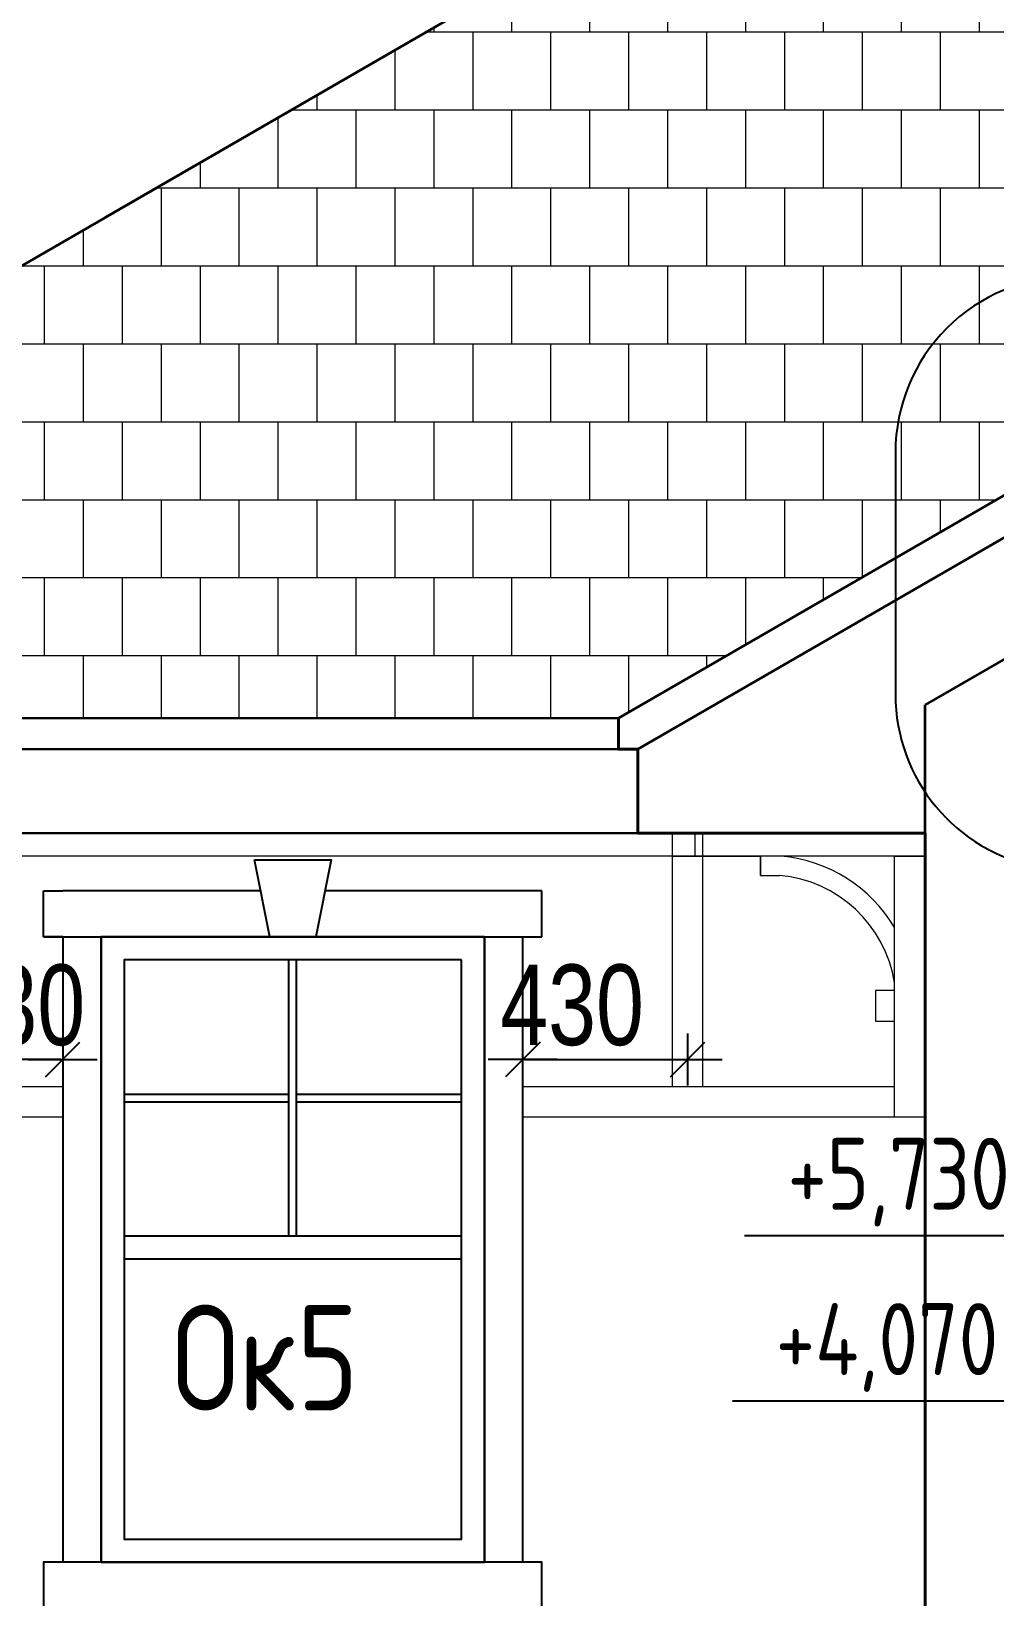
# Model space of a CAD drawing. Extents: x -12289450 to -10763036, y -7834513 to -6150123.
# Drawn here: x -11106608 to -11104095, y -7703711 to -7699631 of the extents above; entities that cross this region are included whole.
import ezdxf

# ---------------------------------------------------------------- set-up
doc = ezdxf.new("R2010")
doc.units = 0
doc.header["$LTSCALE"] = 25
doc.header["$PDMODE"] = 35
doc.layers.get('DefPoints').update_dxf_attribs({"color": 10, "lineweight": 30})
for name, color, linetype in [('005-РАЗМЕРЫ', 252, 'Continuous'), ('008-ШТРИХОВКА', 252, 'Continuous'), ('Annotation - Text', 7, 'Continuous'), ('Крыши', 7, 'Continuous'), ('Примечания', 7, 'Continuous')]:
    doc.layers.add(name, color=color, linetype=linetype)
for name, color, linetype, lineweight in [('RAZMER', 7, 'Continuous', 9), ('Двери демонтаж', 15, 'Continuous', 9), ('Перегор', 4, 'Continuous', 20), ('СТЕНЫ', 5, 'Continuous', 40)]:
    doc.layers.add(name, color=color, linetype=linetype, lineweight=lineweight)
doc.styles.add('GOST 2.304', font='cs_gost2304.shx')
doc.styles.add('TXT0', font='txt', dxfattribs={"width": 0.8})
doc.dimstyles.new('Копия(5) РАЗМЕРЫ', dxfattribs={"dimscale": 30, "dimtxt": 7, "dimasz": 0.15, "dimexe": 0, "dimexo": 0, "dimgap": 1.2, "dimtad": 1, "dimdec": 0, "dimzin": 0, "dimdsep": 46, "dimtxsty": 'TXT0', "dimblk1": 'A8MITTA', "dimblk2": 'A8MITTA', "dimsah": 1, "dimcen": 2, "dimse1": 1, "dimse2": 1, "dimadec": 0, "dimazin": 0, "dimtp": 6, "dimtm": 6, "dimtfac": 1, "dimtdec": 0, "dimtofl": 0, "dimtmove": 0, "dimatfit": 3, "dimldrblk": 'A8MITTA', "dimfxl": 0, "dimtolj": 1, "dimtzin": 0, "dimarcsym": 0})

# ---------------------------------------------------------------- blocks, each defined once
blk = doc.blocks.new('A8MITTA', base_point=(3180, 3140))
for p, q in [((3170, 3130), (3190, 3150)), ((3180, 3155), (3180, 3125)), ((3160, 3140), (3200, 3140))]:
    blk.add_line(p, q)
blk = doc.blocks.new('*D1194')
at = {"layer": '005-РАЗМЕРЫ', "color": 0, "lineweight": -2, "ltscale": 4, "transparency": 16777216}
blk.add_line((-11106530.5, -7702310.6), (-11106951.5, -7702310.6), dxfattribs=at)
at = {"layer": 'DefPoints', "color": 0, "ltscale": 4, "transparency": 16777216}
for p in [(-11106956, -7702310.6), (-11106956, -7702380.7), (-11106526, -7702380.7)]:
    blk.add_point(p, dxfattribs=at)
at = {"layer": '005-РАЗМЕРЫ', "color": 0, "lineweight": -2, "ltscale": 4, "transparency": 16777216, "xscale": 4.5, "yscale": 4.5, "zscale": 4.5, "rotation": 180}
blk.add_blockref('A8MITTA', (-11106956, -7702310.6), dxfattribs=at)
at = {"layer": '005-РАЗМЕРЫ', "color": 0, "lineweight": -2, "ltscale": 4, "transparency": 16777216, "xscale": 4.5, "yscale": 4.5, "zscale": 4.5}
blk.add_blockref('A8MITTA', (-11106526, -7702310.6), dxfattribs=at)
at = {"layer": '005-РАЗМЕРЫ', "color": 0, "lineweight": 25, "ltscale": 4, "transparency": 16777216, "insert": (-11106654.7, -7702169.6), "char_height": 210, "attachment_point": 5, "style": 'TXT0'}
blk.add_mtext('\\A1;430', dxfattribs=at)
blk = doc.blocks.new('*D1196')
at = {"layer": '005-РАЗМЕРЫ', "color": 0, "lineweight": -2, "ltscale": 4, "transparency": 16777216}
blk.add_line((-11105321.5, -7702310.6), (-11104900.5, -7702310.6), dxfattribs=at)
at = {"layer": 'DefPoints', "color": 0, "ltscale": 4, "transparency": 16777216}
for p in [(-11104896, -7702310.6), (-11105326, -7702380.7), (-11104896, -7702380.7)]:
    blk.add_point(p, dxfattribs=at)
at = {"layer": '005-РАЗМЕРЫ', "color": 0, "lineweight": -2, "ltscale": 4, "transparency": 16777216, "xscale": 4.5, "yscale": 4.5, "zscale": 4.5, "rotation": 180}
blk.add_blockref('A8MITTA', (-11105326, -7702310.6), dxfattribs=at)
at = {"layer": '005-РАЗМЕРЫ', "color": 0, "lineweight": -2, "ltscale": 4, "transparency": 16777216, "xscale": 4.5, "yscale": 4.5, "zscale": 4.5}
blk.add_blockref('A8MITTA', (-11104896, -7702310.6), dxfattribs=at)
at = {"layer": '005-РАЗМЕРЫ', "color": 0, "lineweight": 25, "ltscale": 4, "transparency": 16777216, "insert": (-11105197.4, -7702169.6), "char_height": 210, "attachment_point": 5, "style": 'TXT0'}
blk.add_mtext('\\A1;430', dxfattribs=at)

msp = doc.modelspace()

# ---------------------------------------------------------------- hatches: boundary and pattern name
at = {"layer": '008-ШТРИХОВКА', "lineweight": 18, "ltscale": 3}
h = msp.add_hatch(dxfattribs=at)
h.set_pattern_fill('AR-B88', color=256)
h.set_pattern_definition([(0, (-27601.4, -161115.81), (0, 203.2), []), (90, (-27601.4, -161115.81), (-101.6, 203.2), [203.2, -203.2])])
h.paths.add_polyline_path([(-11101851.8, -7698014.4), (-11101766, -7698014.4), (-11101706.3, -7698014.4), (-11101577.5, -7698015.2), (-11095676, -7701420.7), (-11100476, -7701420.7), (-11101793.6, -7700660), (-11102776, -7700092.8), (-11105076, -7701420.7), (-11106726.8, -7701420.7), (-11108676, -7701420.7), (-11104088.1, -7698771.9), (-11102776, -7698014.4), (-11102598.7, -7698014.4), (-11102342.8, -7698014.4), (-11102176, -7698014.4), (-11101981.3, -7698014.4)])

# ---------------------------------------------------------------- linework, layer by layer
at = {"layer": 'RAZMER', "lineweight": 25, "ltscale": 4}
for p, q in [((-11106576, -7701990.7), (-11106576, -7701870.7)), ((-11106576, -7701870.7), (-11106526, -7701870.7)), ((-11106011.3, -7701870.7), (-11106526, -7701870.7)), ((-11105276, -7701870.7), (-11105840.8, -7701870.7)), ((-11105276, -7701870.7), (-11105326, -7701870.7)), ((-11105276, -7701990.7), (-11105276, -7701870.7)), ((-11106576, -7701990.7), (-11105276, -7701990.7)), ((-11106526, -7701990.7), (-11106576, -7701990.7)), ((-11106526, -7701990.7), (-11106526, -7703620.7)), ((-11105976, -7701990.7), (-11105376, -7701990.7)), ((-11105326, -7703620.7), (-11105326, -7701990.7))]:
    msp.add_line(p, q, dxfattribs=at)
at = {"layer": 'RAZMER', "lineweight": 13, "ltscale": 4}
for p, q in [((-11107876, -7702380.7), (-11106526, -7702380.7)), ((-11105326, -7702380.7), (-11104356, -7702380.7)), ((-11106526, -7702460.7), (-11107876, -7702460.7)), ((-11104276, -7702460.7), (-11105326, -7702460.7))]:
    msp.add_line(p, q, dxfattribs=at)
msp.add_lwpolyline([(-11104276, -7701780.7), (-11107876, -7701780.7)], dxfattribs=at)
at = {"layer": 'RAZMER', "lineweight": 25, "ltscale": 4}
for points in [[(-11106026, -7701790.7), (-11105826, -7701790.7), (-11105866, -7701990.7), (-11105986, -7701990.7), (-11106026, -7701790.7)], [(-11105426, -7703620.7), (-11106576, -7703620.7), (-11106576, -7703770.7), (-11105426, -7703770.7), (-11105276, -7703770.7), (-11105276, -7703620.7), (-11105426, -7703620.7)]]:
    msp.add_lwpolyline(points, dxfattribs=at)
at = {"layer": 'Двери демонтаж', "lineweight": 30, "ltscale": 50}
msp.add_lwpolyline([(-11105426, -7701990.7), (-11106426, -7701990.7), (-11106426, -7703620.7), (-11105426, -7703620.7)], close=True, dxfattribs=at)
at = {"layer": 'Двери демонтаж', "lineweight": 25, "ltscale": 50}
msp.add_lwpolyline([(-11105486, -7702050.7), (-11106366, -7702050.7), (-11106366, -7703560.7), (-11105486, -7703560.7)], close=True, dxfattribs=at)
for points in [[(-11105936, -7702770.7), (-11105936, -7702050.7)], [(-11105916, -7702770.7), (-11105916, -7702050.7)], [(-11106366, -7702400.7), (-11105936, -7702400.7)], [(-11106366, -7702420.7), (-11105936, -7702420.7)], [(-11105916, -7702400.7), (-11105486, -7702400.7)], [(-11105916, -7702420.7), (-11105486, -7702420.7)], [(-11105486, -7702770.7), (-11106366, -7702770.7)], [(-11105486, -7702830.7), (-11106366, -7702830.7)]]:
    msp.add_lwpolyline(points, dxfattribs=at)
at = {"layer": 'Крыши', "lineweight": 35, "ltscale": 3}
for p, q in [((-11102776, -7700202.5), (-11105026, -7701501.6)), ((-11102776, -7700520.1), (-11104276, -7701386.1))]:
    msp.add_line(p, q, dxfattribs=at)
at = {"layer": 'Крыши', "lineweight": 25, "ltscale": 3}
msp.add_line((-11105026, -7701501.6), (-11105026, -7701720.7), dxfattribs=at)
at = {"layer": 'Крыши', "lineweight": 30, "ltscale": 3}
for points in [[(-11102776, -7698014.4), (-11108676, -7701420.7)], [(-11108676, -7701420.7), (-11108676, -7701501.6), (-11108626, -7701501.6), (-11108626, -7701720.7), (-11105026, -7701720.7)], [(-11105076, -7701420.7), (-11108676, -7701420.7)], [(-11108676, -7701501.6), (-11105026, -7701501.6)]]:
    msp.add_lwpolyline(points, dxfattribs=at)
at = {"layer": 'Крыши', "lineweight": 25, "ltscale": 3}
msp.add_lwpolyline([(-11102776, -7698014.4), (-11106416, -7700115.9)], dxfattribs=at)
msp.add_lwpolyline([(-11102776, -7698014.4), (-11106416, -7700115.9)], dxfattribs=at)
at = {"layer": 'Крыши', "lineweight": 35, "ltscale": 3}
for points in [[(-11102776, -7700092.8), (-11105076, -7701420.7)], [(-11104276, -7701720.7), (-11104276, -7701386.1)]]:
    msp.add_lwpolyline(points, dxfattribs=at)
at = {"layer": 'Крыши', "lineweight": 40, "ltscale": 3}
for points in [[(-11105076, -7701420.7), (-11105076, -7701501.6), (-11105026, -7701501.6), (-11105026, -7701720.7), (-11104276, -7701720.7)], [(-11105076, -7701420.7), (-11105076, -7701501.6), (-11105026, -7701501.6), (-11105026, -7701720.7)]]:
    msp.add_lwpolyline(points, dxfattribs=at)
at = {"layer": 'Крыши', "lineweight": 13, "ltscale": 3}
for points in [[(-11104856, -7702380.7), (-11104856, -7701720.7), (-11104936, -7701720.7), (-11104936, -7702380.7), (-11104856, -7702380.7)], [(-11104936, -7701720.7), (-11104936, -7701780.7), (-11104856, -7701780.7), (-11104856, -7701720.7), (-11104936, -7701720.7), (-11104936, -7702380.7), (-11104856, -7702380.7), (-11104856, -7701780.7)]]:
    msp.add_lwpolyline(points, dxfattribs=at)
at = {"layer": 'Крыши', "lineweight": 5, "ltscale": 3}
for points in [[(-11104356, -7701780.7), (-11104876, -7701780.7), (-11104876, -7701720.7)], [(-11104876, -7701780.7), (-11104706, -7701780.7), (-11104706, -7701830.7), (-11104706, -7701780.7), (-11104706, -7701830.7), (-11104656, -7701830.7), (-11104656, -7701830.7)], [(-11104356, -7702460.7), (-11104356, -7701780.7), (-11104276, -7701780.7), (-11104276, -7702460.7), (-11104356, -7702460.7)], [(-11104356, -7702130.7), (-11104406, -7702130.7), (-11104406, -7702210.7), (-11104356, -7702210.7)]]:
    msp.add_lwpolyline(points, dxfattribs=at)
for radius, start in [(384.2, 30.8051), (334.2, 9.1045)]:
    msp.add_arc((-11104686.1, -7702163.6), radius, start, 84.8454, dxfattribs=at)
at = {"layer": 'Перегор', "color": 6, "linetype": 'Continuous', "lineweight": 25, "ltscale": 5}
msp.add_lwpolyline([(-11101198, -7701364.5), (-11101198.1, -7700726.8, 0.413301), (-11101655.5, -7700270.8), (-11103896.6, -7700270.8, 0.414214), (-11104354, -7700728.2), (-11104354, -7701359.1, 0.361262), (-11103980.3, -7701808.8), (-11101655.5, -7701808.8, 0.422748), (-11101198, -7701364.5)], format="xyb", close=True, dxfattribs=at)
at = {"layer": 'Примечания', "linetype": 'Continuous', "lineweight": 25, "ltscale": 75}
for p, q in [((-11103775.7, -7702769.8), (-11104747.9, -7702769.8)), ((-11103792.6, -7703200.7), (-11104778.8, -7703200.7))]:
    msp.add_line(p, q, dxfattribs=at)
at = {"layer": 'СТЕНЫ', "lineweight": 40, "ltscale": 3}
msp.add_lwpolyline([(-11104276, -7705620.7), (-11104276, -7701720.7)], dxfattribs=at)

# ---------------------------------------------------------------- texts
at = {"layer": 'Annotation - Text', "color": 0, "lineweight": 25, "style": 'GOST 2.304'}
msp.add_text('Ок5', height=275, dxfattribs=at).set_placement((-11106240.4, -7703225.4))
at = {"layer": 'Примечания', "linetype": 'Continuous', "lineweight": 25, "ltscale": 75, "style": 'GOST 2.304'}
for s, p in [('+5,730', (-11104635.4, -7702702.3)), ('+4,070', (-11104666.3, -7703133.2))]:
    msp.add_text(s, height=187.5, dxfattribs=at).set_placement(p)

# ---------------------------------------------------------------- dimensions: what is measured, and where the dimension line sits
at = {"layer": '005-РАЗМЕРЫ', "lineweight": 25, "ltscale": 4}
dim = msp.add_linear_dim(base=(-11106956, -7702310.6), p1=(-11106526, -7702380.7), p2=(-11106956, -7702380.7), dimstyle='Копия(5) РАЗМЕРЫ', dxfattribs=at)
dim.commit()
dim.dimension.update_dxf_attribs({"geometry": '*D1194', "text_midpoint": (-11106654.7, -7702310.6), "dimtype": 160})
dim = msp.add_linear_dim(base=(-11104896, -7702310.6), p1=(-11105326, -7702380.7), p2=(-11104896, -7702380.7), angle=180, dimstyle='Копия(5) РАЗМЕРЫ', dxfattribs=at)
dim.commit()
dim.dimension.update_dxf_attribs({"geometry": '*D1196', "text_midpoint": (-11105197.4, -7702310.6), "dimtype": 160})

doc.saveas('drawing.dxf')
